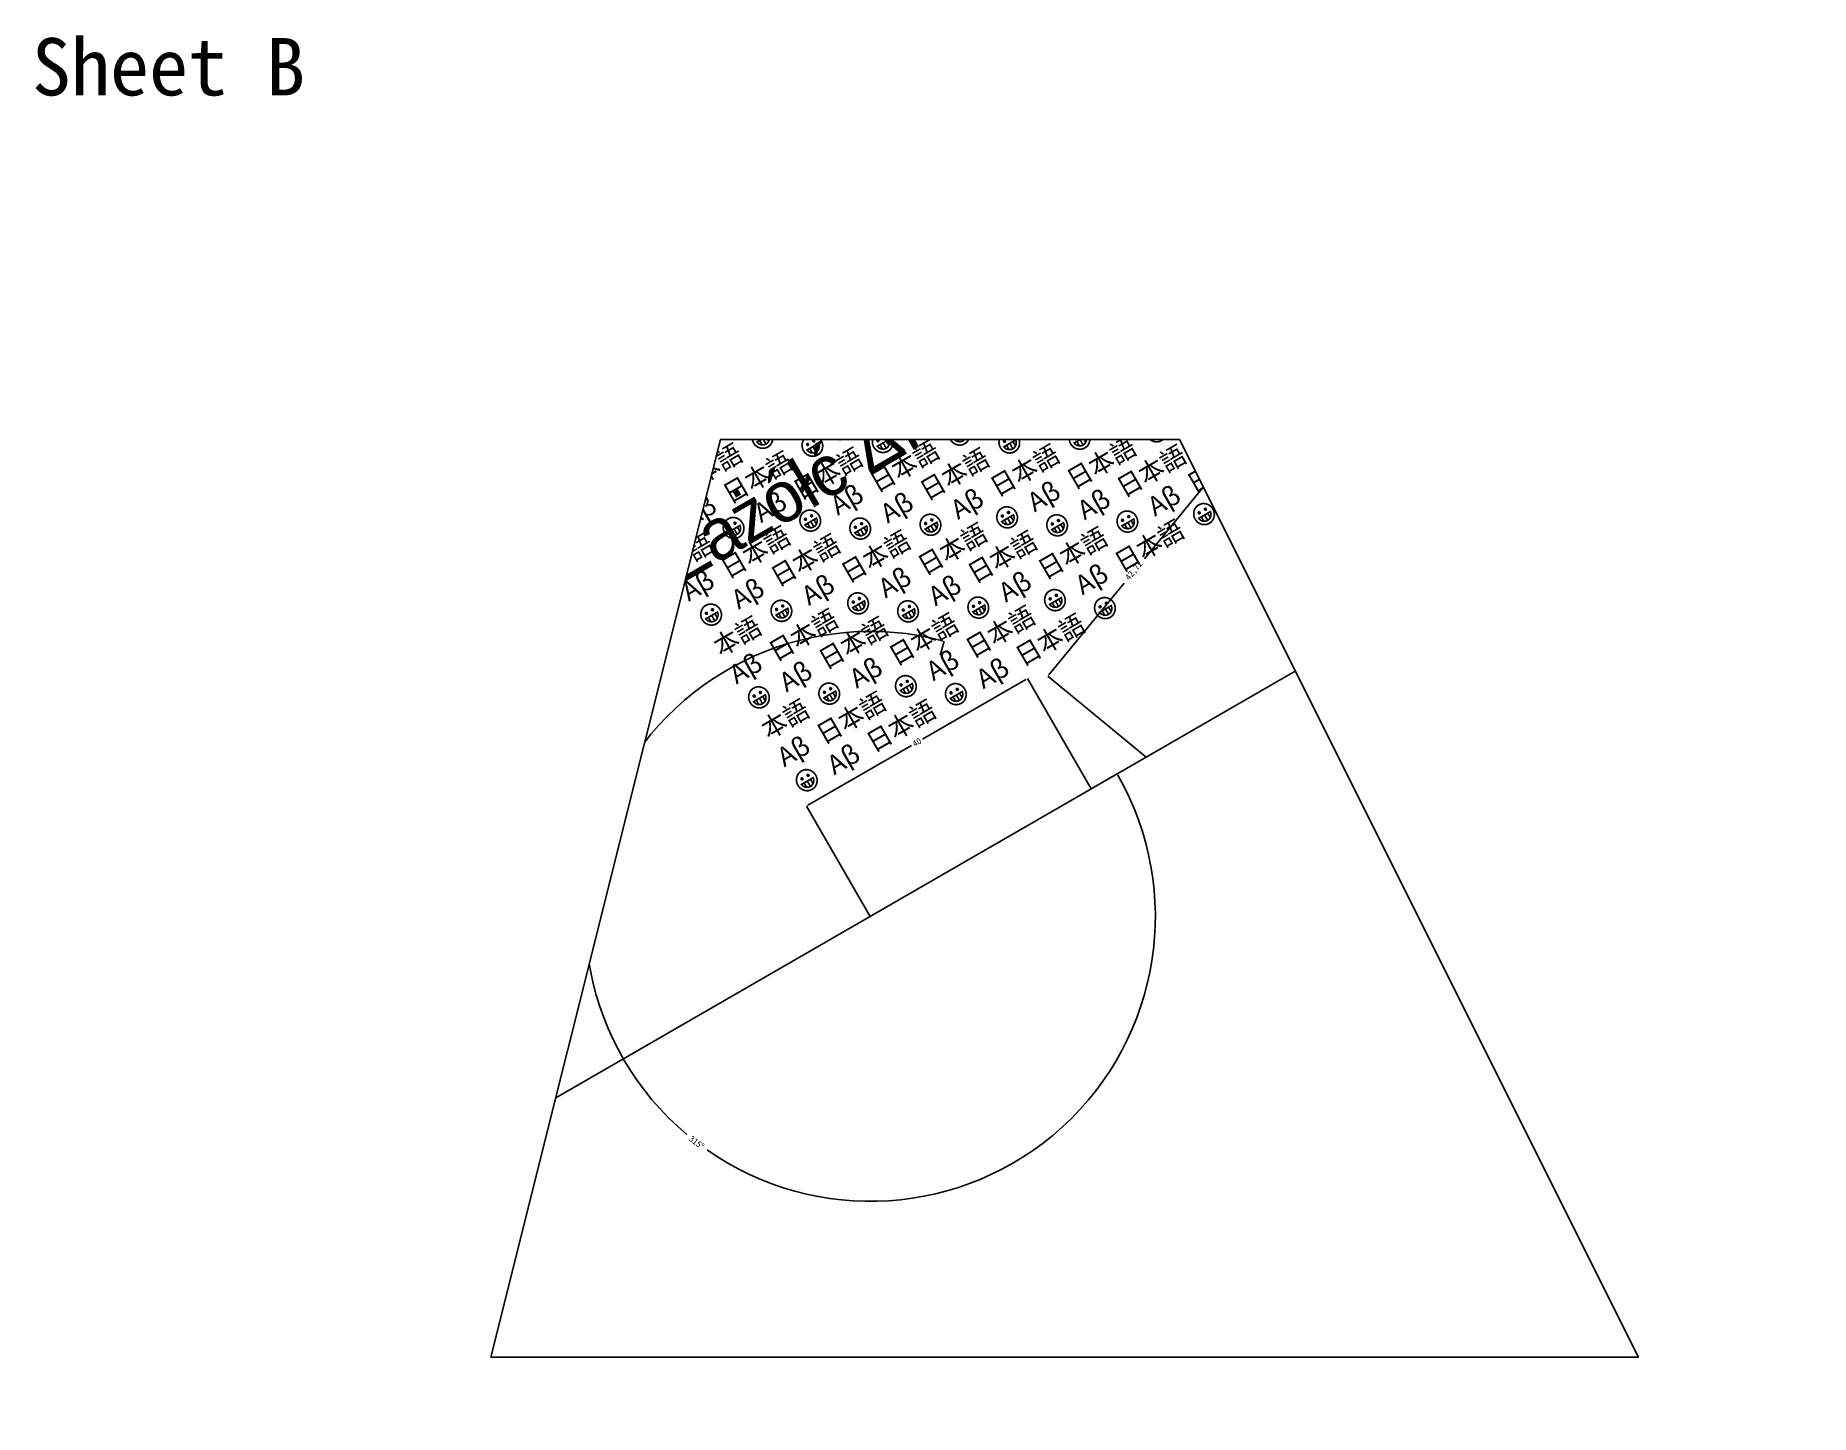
# Paper-space layout 'Sheet B' of a CAD drawing. Header units: millimetres. Extents: x 10 to 165, y 15 to 135.
# The model-space entities are those that its viewports show. They can reach past a viewport. Long polylines and large blocks are cut down to what shows.
import ezdxf

# ---------------------------------------------------------------- set-up
doc = ezdxf.new("R2010")
doc.units = ezdxf.units.MM
doc.styles.add('UnicodeStyle', font='sans-serif.ttf')
doc.dimstyles.get("Standard").update_dxf_attribs({"dimtxt": 2.5, "dimasz": 2.5, "dimexe": 1.25, "dimexo": 0.625, "dimtad": 1, "dimtih": 1, "dimtoh": 1, "dimcen": 2.5, "dimadec": 0, "dimazin": 0, "dimtfac": 1, "dimtofl": 0, "dimtmove": 0, "dimatfit": 3, "dimfxl": 1, "dimtolj": 1, "dimtzin": 0, "dimarcsym": 0})

# ---------------------------------------------------------------- blocks, each defined once
blk = doc.blocks.new('_CLOSEDFILLED')
at = {"color": 0, "linetype": 'BYBLOCK'}
blk.add_solid([(-1, 0.2), (0, 0), (-1, -0.2)], dxfattribs=at)
blk = doc.blocks.new('*D1')
for p, q in [((0, 0), (0, 20)), ((0.25, 20), (19, 20)), ((21, 20), (39.75, 20)), ((40, 0), (40, 20))]:
    blk.add_line(p, q)
at = {"layer": 'Defpoints'}
for p in [(0, 20), (0, 0), (40, 0)]:
    blk.add_point(p, dxfattribs=at)
at = {"xscale": 0.25, "yscale": 0.25, "rotation": 180}
blk.add_blockref('_CLOSEDFILLED', (0, 20), dxfattribs=at)
at = {"xscale": 0.25, "yscale": 0.25}
blk.add_blockref('_CLOSEDFILLED', (40, 20), dxfattribs=at)
at = {"insert": (20, 20), "char_height": 1, "attachment_point": 5}
blk.add_mtext('40', dxfattribs=at)
blk = doc.blocks.new('*D2')
for p, q in [((65.32, 27.1), (82.74, 33.64)), ((90, 15), (82.98, 33.73)), ((43.21, 18.81), (60.64, 25.35)), ((50, 0), (42.98, 18.73))]:
    blk.add_line(p, q)
at = {"layer": 'Defpoints'}
for p in [(42.98, 18.73), (90, 15), (50, 0)]:
    blk.add_point(p, dxfattribs=at)
at = {"xscale": 0.25, "yscale": 0.25}
for p, rotation in [((82.98, 33.73), 20.556045219583467), ((42.98, 18.73), 200.55604521958347)]:
    blk.add_blockref('_CLOSEDFILLED', p, dxfattribs=dict(at, rotation=rotation))
at = {"insert": (62.98, 26.23), "char_height": 1, "attachment_point": 5, "rotation": 20.556}
blk.add_mtext('42,72', dxfattribs=at)
blk = doc.blocks.new('*D3')
for p, q in [((30, 30), (31.62, 31.62)), ((40, 0), (44.72, 0))]:
    blk.add_line(p, q)
for start, end in [(45.3203, 199.9368), (205.0632, 359.6797)]:
    blk.add_arc((0, 0), 44.72, start, end)
at = {"layer": 'Defpoints'}
for p in [(20, 40), (30, 30), (0, 0), (0, 0), (40, 0)]:
    blk.add_point(p, dxfattribs=at)
at = {"xscale": 0.25, "yscale": 0.25}
for p, rotation in [((31.62, 31.62), 315.16014657226884), ((44.72, 0), 89.83985342773113)]:
    blk.add_blockref('_CLOSEDFILLED', p, dxfattribs=dict(at, rotation=rotation))
at = {"insert": (-41.32, -17.11), "char_height": 1, "attachment_point": 5, "rotation": 292.5}
blk.add_mtext('315°', dxfattribs=at)
blk = doc.blocks.new('*D4')
for p, q in [((129.125, 0), (129.75, 0)), ((129.75, 0), (169.75, 0))]:
    blk.add_line(p, q)
at = {"layer": 'Defpoints'}
for p in [(130, 0), (150, 0)]:
    blk.add_point(p, dxfattribs=at)
at = {"xscale": 0.25, "yscale": 0.25, "rotation": 360}
for p in [(130, 0), (170, 0)]:
    blk.add_blockref('_CLOSEDFILLED', p, dxfattribs=at)
at = {"insert": (127.625, 0), "char_height": 1, "attachment_point": 5}
blk.add_mtext('%%c40', dxfattribs=at)
blk = doc.blocks.new('*D7')
for p, q in [((30, 99.5), (30, 100)), ((30, 99), (30, 99.5)), ((30, 80), (30, 99))]:
    blk.add_line(p, q)
at = {"layer": 'Defpoints'}
for p in [(30, 100), (30, 80), (0, 0)]:
    blk.add_point(p, dxfattribs=at)
at = {"insert": (30, 101), "char_height": 1, "attachment_point": 5, "rotation": 90}
blk.add_mtext('30', dxfattribs=at)

msp = doc.modelspace()

# ---------------------------------------------------------------- linework, layer by layer
at = {"color": 5}
msp.add_line((-100, 0, 3), (100, 0, 7), dxfattribs=at)

# ---------------------------------------------------------------- texts
at = {"style": 'UnicodeStyle'}
msp.add_text('Zażółć ΔP 温度 😀', height=8, dxfattribs=at).set_placement((0, 60))
at = {"insert": (0, 90), "char_height": 3, "width": 100, "attachment_point": 1}
msp.add_mtext('Αβ 日本語 😀 Αβ 日本語 😀 Αβ 日本語 😀 Αβ 日本語 😀 Αβ 日本語 😀 Αβ 日本語 😀 Αβ 日本語 😀 Αβ 日本語 😀 Αβ 日本語 😀 Αβ 日本語 😀 Αβ 日本語 😀 Αβ 日本語 😀 Αβ 日本語 😀 Αβ 日本語 😀 Αβ 日本語 😀 Αβ 日本語 😀 Αβ 日本語 😀 Αβ 日本語 😀 Αβ 日本語 😀 Αβ 日本語 😀 Αβ 日本語 😀 Αβ 日本語 😀 Αβ 日本語 😀 Αβ 日本語 😀 Αβ 日本語 😀 Αβ 日本語 😀 Αβ 日本語 😀 Αβ 日本語 😀 Αβ 日本語 😀 Αβ 日本語 😀 Αβ 日本語 😀 Αβ 日本語 😀 Αβ 日本語 😀 Αβ 日本語 😀 Αβ 日本語 😀 Αβ 日本語 😀 Αβ 日本語 😀 Αβ 日本語 😀 Αβ 日本語 😀 Αβ 日本語 😀 Αβ 日本語 😀 Αβ 日本語 😀 Αβ 日本語 😀 Αβ 日本語 😀 Αβ 日本語 😀 Αβ 日本語 😀 Αβ 日本語 😀 Αβ 日本語 😀 Αβ 日本語 😀 Αβ 日本語 😀 ', dxfattribs=at)

# ---------------------------------------------------------------- dimensions: what is measured, and where the dimension line sits
dim = msp.add_ordinate_dim(feature_location=(30, 80), offset=(0, 20), dtype=1, origin=(0, 0), dimstyle='Standard')
dim.commit()
dim.dimension.update_dxf_attribs({"geometry": '*D7', "text_midpoint": (30, 101)})
dim = msp.add_angular_dim_2l(base=(20, 40), line1=((0, 0), (40, 0)), line2=((0, 0), (30, 30)), dimstyle='Standard')
dim.commit()
dim.dimension.update_dxf_attribs({"geometry": '*D3', "text_midpoint": (-41.317, -17.114)})
dim = msp.add_aligned_dim(p1=(50, 0), p2=(90, 15), distance=20, dimstyle='Standard')
dim.commit()
dim.dimension.update_dxf_attribs({"geometry": '*D2', "text_midpoint": (62.978, 26.227)})
dim = msp.add_linear_dim(base=(0, 20), p1=(0, 0), p2=(40, 0), dimstyle='Standard')
dim.commit()
dim.dimension.update_dxf_attribs({"geometry": '*D1', "text_midpoint": (20, 20)})
dim = msp.add_diameter_dim_2p(p1=(170, 0), p2=(130, 0), dimstyle='Standard')
dim.commit()
dim.dimension.update_dxf_attribs({"geometry": '*D4', "text_midpoint": (127.625, 0)})

# ---------------------------------------------------------------- wipeouts: each hides what was drawn before it
msp.add_wipeout([(115, -85), (145, -85), (145, -55), (125, -60)])

psp = doc.layouts.new('Sheet B')

# ---------------------------------------------------------------- linework, layer by layer
psp.add_lwpolyline([(50, 20), (150, 20), (110, 100), (70, 100)], close=True)

# ---------------------------------------------------------------- texts
psp.add_text('Sheet B', height=5).set_placement((10, 130))

# ---------------------------------------------------------------- viewports
at = {"layer": 'VIEWPORTS', "view_target_point": (15, 5), "view_twist_angle": 30}
vp = psp.add_viewport(center=(100, 65), size=(130, 100), view_center_point=(20, 0), view_height=180, dxfattribs=at)
vp.dxf.flags = 0x10000  # cut along an outline
vp.dxf.clipping_boundary_handle = psp.add_lwpolyline([(50, 20), (150, 20), (110, 100), (70, 100)], format="xyb", close=True, dxfattribs={"invisible": 1}).dxf.handle

doc.saveas('drawing.dxf')
